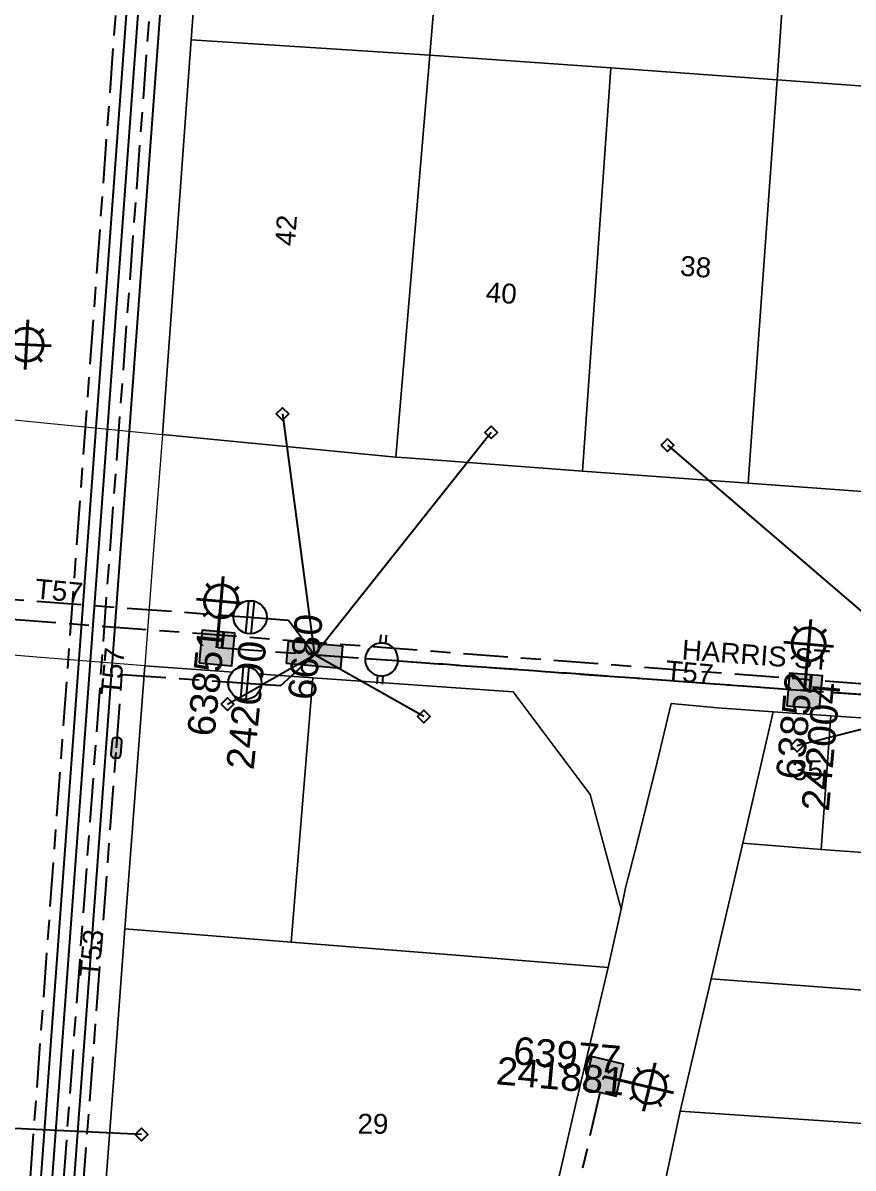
# Model space of a CAD drawing. Header units: metres. Extents: x 309980 to 311407, y 6249141 to 6251386.
# Drawn here: x 310682.1 to 310757.2, y 6250060.6 to 6250164.1 of the extents above; entities that cross this region are included whole.
import ezdxf
from ezdxf.enums import TextEntityAlignment as Align

# ---------------------------------------------------------------- set-up
doc = ezdxf.new("R2010")
doc.units = ezdxf.units.M
doc.linetypes.add('Cable Exist UG', pattern=[8.2, 4, -1.2, 1.8, -1.2])
doc.layers.get('0').update_dxf_attribs({"color": 6})
for name, color, linetype, lineweight in [('Cadastre Buildings_SP_EXT', 9, 'Continuous', 5), ('Cadastre Land Parcels_SP_EXT', 9, 'Continuous', 5), ('Cadastre Roads_SP_EXT', 9, 'Continuous', 5)]:
    doc.layers.add(name, color=color, linetype=linetype, lineweight=lineweight)
for name, color, linetype in [('Equip_LV_EXT', 7, 'Continuous'), ('Equip_SP_SL_EXT', 7, 'Continuous'), ('Mains_HV_EXT', 7, 'Continuous'), ('Mains_LV_EXT', 7, 'Continuous'), ('Mains_SL_EXT', 7, 'Continuous'), ('Mains_TR_EXT', 7, 'Continuous'), ('Services_SP_EXT', 7, 'Continuous'), ('SupportsUG_SP_LV_EXT', 7, 'Continuous'), ('SupportsUG_SP_LV_SL_EXT', 7, 'Continuous')]:
    doc.layers.add(name, color=color, linetype=linetype)
doc.styles.add('COLUMN_LABEL', font='arial.ttf')
doc.styles.add('iecARIAL', font='arial.ttf', dxfattribs={"height": 2})
doc.styles.add('POLE_LABEL', font='arial.ttf')
doc.styles.get("Standard").update_dxf_attribs({"font": 'arial.ttf'})
doc.linetypes.add('Cable P UG', pattern='A,6,-0.5,["P",Standard,S=1.7,R=0,X=0.5,Y=-1],-2.9', length=9.4)

# ---------------------------------------------------------------- blocks, each defined once
blk = doc.blocks.new('COLUMN_EXT')
blk.add_hatch(color=256).paths.add_polyline_path([(-1.49, 1.48), (-1.49, -1.49), (1.48, -1.49), (1.48, 1.48)])
blk.add_lwpolyline([(-1.49, -1.49), (1.48, -1.49), (1.48, 1.48), (-1.49, 1.48)], close=True)
for tag, height, style, flags, p in [('ASSET_NUM', 2.5, 'COLUMN_LABEL', 8, (2, 2)), ('STRUCTURE_PLANT_NUMBER', 0.2, 'POLE_LABEL', 9, (1.81, 0.03)), ('STREET_CODE', 0.2, 'COLUMN_LABEL', 9, (1.81, -0.2))]:
    blk.add_attdef(tag, text='', height=height, dxfattribs=dict(style=style, flags=flags)).set_placement(p, align=Align.MIDDLE_LEFT)
at = {"flags": 9}
for tag, p in [('COLUMN_TYPE', (1.81, -0.4)), ('OWNED_BY', (1.81, -0.6)), ('STATE', (1.81, -0.8)), ('USAGE', (1.81, -1)), ('STREETNAME', (1.81, -1.6)), ('SUBURB', (1.81, -1.8)), ('LEGEND', (1.81, -1.2)), ('LOCATION', (1.81, -1.4)), ('NOTES', (1.81, -2))]:
    blk.add_attdef(tag, text='', height=0.2, dxfattribs=at).set_placement(p, align=Align.MIDDLE_LEFT)
at = {"flags": 1}
blk.add_attdef('Z', (1.81, -2.35), '', height=0.2, dxfattribs=at)
blk = doc.blocks.new('PILLAR_EXT')
blk.add_hatch(color=256).paths.add_polyline_path([(-2.475, 0.99), (-2.475, -0.99), (2.475, -0.99), (2.475, 0.99)])
blk.add_lwpolyline([(-2.475, -0.99), (2.475, -0.99), (2.475, 0.99), (-2.475, 0.99)], close=True)
at = {"style": 'iecARIAL', "flags": 8}
blk.add_attdef('ASSET_NUM', (1.5, 3.5), '', height=2.5, dxfattribs=at)
for tag, p, flags in [('OWNED_BY', (0, -0.2), 9), ('STATE', (0, -0.4), 9), ('SUPPORT_TYPE', (0, -0.6), 9), ('USAGE', (0, -0.8), 9), ('LEGEND', (0, -1), 9), ('LOCATION', (0, -1.2), 9), ('STREETNAME', (0, -1.8), 9), ('SUBURB', (0, -2), 1), ('NOTES', (0, -1.4), 9), ('PARENT', (0, -1.6), 9)]:
    blk.add_attdef(tag, p, '', height=0.2, dxfattribs=dict(flags=flags))
blk = doc.blocks.new('SL_LANTERN_EXT')
at = {"lineweight": 40}
for p, q in [((0, 1.97), (0, 6.47)), ((-1.46, 5.68), (-1.06, 5.28)), ((1.46, 5.68), (1.06, 5.28)), ((-2.25, 4.22), (2.25, 4.22)), ((-1.46, 2.76), (-1.06, 3.16)), ((1.46, 2.76), (1.06, 3.16)), ((0, 0), (0, 2.72))]:
    blk.add_line(p, q, dxfattribs=at)
blk.add_circle((0, 4.22), 1.5, dxfattribs=at)
at = {"style": 'iecARIAL', "flags": 8}
blk.add_attdef('ASSET_NUM', (1.5, 1.5), '', height=2.5, dxfattribs=at)
for tag, p, height, flags in [('CONSTRUCTED_VOLTAGE', (0.98, -0.65), 0.2, 9), ('CONTROL_TYPE', (0.98, -0.85), 0.2, 9), ('LANTERN_PURPOSE', (0.98, -1.05), 0.2, 9), ('LNUMBER', (2.18, -3.25), 2.5, 8), ('OPERATING_VOLTAGE', (0.98, -1.65), 0.2, 9), ('ORIENTATION', (0.98, -1.85), 0.2, 9), ('OWNED_BY', (0.98, -2.05), 0.2, 9), ('STATE', (0.98, -2.25), 0.2, 9), ('LANTERN_TYPE', (0.98, -1.25), 0.2, 9), ('NO_PHASES', (0.98, -1.45), 0.2, 9), ('USAGE', (0.98, -2.45), 0.2, 9), ('CEXIST', (0.98, -2.65), 0.2, 9), ('CNEW', (0.98, -2.85), 0.2, 9), ('CNUMBER', (0.98, -3.05), 0.2, 9), ('CREMOVE', (0.98, -3.25), 0.2, 9), ('CREPLACE', (0.98, -3.45), 0.2, 9), ('LKINGHEIGHT', (0.98, -3.65), 0.2, 9), ('LBRACKET', (0.98, -3.85), 0.2, 9), ('LBRACKETVOCAB', (0.98, -4.05), 0.2, 9), ('LCATEGORY', (0.98, -4.25), 0.2, 9), ('LCHARGE1', (0.98, -4.45), 0.2, 9), ('LCHARGE1PERCENT', (0.98, -4.65), 0.2, 9), ('LCHARGE2', (0.98, -4.85), 0.2, 9), ('LCHARGE2PERCENT', (0.98, -5.05), 0.2, 9), ('LCHARGE3', (0.98, -5.25), 0.2, 9), ('LCHARGE3PERCENT', (0.98, -5.45), 0.2, 9), ('LEXIST', (0.98, -5.65), 0.2, 9), ('LLAMP', (0.98, -5.85), 0.2, 9), ('LLAMPVOCAB', (0.98, -6.05), 0.2, 9), ('LMAST', (0.98, -6.25), 0.2, 9), ('LMASTVOCAB', (0.98, -6.45), 0.2, 9), ('LNEW', (0.98, -6.65), 0.2, 9), ('LANTNUMBER', (0.98, -6.85), 0.2, 9), ('LOUTREACH', (0.98, -7.25), 0.2, 9), ('LOUTREACHVOCAB', (0.98, -7.45), 0.2, 9), ('LRATECODE', (0.98, -7.65), 0.2, 9), ('LREMOVE', (0.98, -7.85), 0.2, 9), ('LREPLACE', (0.98, -8.05), 0.2, 9), ('LTYPE', (0.98, -8.25), 0.2, 9), ('LTYPEVOCAB', (0.98, -8.45), 0.2, 9), ('STREETNAME', (0.98, -9.25), 0.2, 9), ('SUBURB', (0.98, -9.45), 0.2, 1), ('LEGEND', (0.98, -8.65), 0.2, 9), ('LOCATION', (0.98, -8.85), 0.2, 9), ('NOTES', (0.98, -9.05), 0.2, 9)]:
    blk.add_attdef(tag, p, '', height=height, dxfattribs=dict(flags=flags))
blk = doc.blocks.new('CCP_EXT')
at = {"flags": 9}
for tag, p in [('STATE', (0, -1.8)), ('USAGE', (0, -1.2)), ('LEGEND', (0, -1.4)), ('LIFE_SUPPORT', (0, -1.6)), ('NOTES', (0, -2))]:
    blk.add_attdef(tag, text='', height=0.2, dxfattribs=at).set_placement(p, align=Align.MIDDLE_LEFT)
blk.add_wipeout([(0, 0.57), (0.57, 0), (0, -0.57), (-0.57, 0)])
blk.add_lwpolyline([(-0.57, 0), (0, 0.57), (0.57, 0), (0, -0.57), (-0.57, 0)])
at = {"flags": 1}
blk.add_attdef('Z', (0, 0), '', height=0.2, dxfattribs=at)
at = {"flags": 9}
for tag, p in [('CCP_TYPE', (0, 0)), ('CONSTRUCTED_VOLTAGE', (0, -0.2)), ('OPERATING_VOLTAGE', (0, -0.6)), ('ORIENTATION', (0, -0.8)), ('OWNED_BY', (0, -1)), ('NO_PHASES', (0, -0.4))]:
    blk.add_attdef(tag, text='', height=0.2, dxfattribs=at).set_placement(p, align=Align.MIDDLE_LEFT)
blk = doc.blocks.new('LV_STJ_EXT')
h = blk.add_hatch(color=256)
edge = h.paths.add_edge_path()
edge.add_ellipse((-0.59, 0.13), major_axis=(0.226, 0.226), ratio=1, start_angle=45, end_angle=135)
edge.add_line((-0.91, 0.13), (-0.91, -0.13))
edge.add_ellipse((-0.59, -0.13), major_axis=(0.226, 0.226), ratio=1, start_angle=135, end_angle=225)
edge.add_line((-0.59, -0.45), (0.59, -0.45))
edge.add_ellipse((0.59, -0.13), major_axis=(-0.226, 0.226), ratio=1, start_angle=135, end_angle=225)
edge.add_line((0.91, -0.13), (0.91, 0.13))
edge.add_ellipse((0.59, 0.13), major_axis=(-0.226, 0.226), ratio=1, start_angle=225, end_angle=315)
edge.add_line((0.59, 0.45), (-0.59, 0.45))
blk.add_lwpolyline([(-0.91, 0.13), (-0.91, -0.13, 0.414214), (-0.59, -0.45), (0.59, -0.45, 0.414214), (0.91, -0.13), (0.91, 0.13, 0.414214), (0.59, 0.45), (-0.59, 0.45, 0.414214)], format="xyb", close=True)
at = {"flags": 1}
blk.add_attdef('Z', (0, 0), '', height=0.2, dxfattribs=at)
at = {"flags": 9}
for tag, p in [('ORIENTATION', (0, 0)), ('USAGE', (0, -0.2)), ('LEGEND', (0, -0.4)), ('NOTES', (0, -0.6))]:
    blk.add_attdef(tag, text='', height=0.2, dxfattribs=at).set_placement(p, align=Align.MIDDLE_LEFT)
blk = doc.blocks.new('LV_UG_LINKS_OPEN_EXT')
for p, q in [((-0.25, 1.47), (-0.25, 2.22)), ((0.25, 1.47), (0.25, 2.22)), ((-0.25, -1.47), (-0.25, -2.22)), ((0.25, -1.47), (0.25, -2.22))]:
    blk.add_line(p, q)
at = {"flags": 9}
for tag, p in [('ACTUAL_STATUS', (0, 0)), ('CONSTRUCTED_VOLTAGE', (0, -0.2)), ('OPERATING_VOLTAGE', (0, -0.6)), ('ORIENTATION', (0, -0.8)), ('STATE', (0, -1)), ('NO_PHASES', (0, -0.4)), ('SWITCH_TYPE', (0, -1.2)), ('USAGE', (0, -1.4)), ('NOTES', (0, -1.6))]:
    blk.add_attdef(tag, text='', height=0.2, dxfattribs=at).set_placement(p, align=Align.MIDDLE_LEFT)
at = {"flags": 1}
blk.add_attdef('Z', (0, 0), '', height=0.2, dxfattribs=at)
blk.add_wipeout([(-0.25, 1.47), (-0.43, 1.43), (-0.61, 1.36), (-0.77, 1.28), (-0.93, 1.17), (-1.07, 1.05), (-1.19, 0.9), (-1.29, 0.75), (-1.38, 0.58), (-1.44, 0.4), (-1.48, 0.22), (-1.49, 0.03), (-1.49, -0.16), (-1.45, -0.34), (-1.4, -0.52), (-1.32, -0.69), (-1.23, -0.85), (-1.11, -1), (-0.98, -1.13), (-0.83, -1.24), (-0.66, -1.34), (-0.49, -1.41), (-0.31, -1.46), (-0.13, -1.49), (0.06, -1.49), (0.25, -1.47), (0.43, -1.43), (0.61, -1.36), (0.77, -1.28), (0.93, -1.17), (1.07, -1.05), (1.19, -0.9), (1.29, -0.75), (1.38, -0.58), (1.44, -0.4), (1.48, -0.22), (1.49, -0.03), (1.49, 0.16), (1.45, 0.34), (1.4, 0.52), (1.32, 0.69), (1.23, 0.85), (1.11, 1), (0.98, 1.13), (0.83, 1.24), (0.66, 1.34), (0.49, 1.41), (0.31, 1.46), (0.13, 1.49), (-0.06, 1.49)])
blk.add_lwpolyline([(0, -1.49, 1), (0, 1.49, 1)], format="xyb", close=True)
blk = doc.blocks.new('LV_UG_LINKS_CLOSED_EXT')
blk.add_wipeout([(-1.06, 1.06), (-1.18, 0.92), (-1.29, 0.76), (-1.37, 0.59), (-1.43, 0.42), (-1.48, 0.23), (-1.49, 0.05), (-1.49, -0.14), (-1.46, -0.33), (-1.41, -0.51), (-1.33, -0.68), (-1.24, -0.84), (-1.12, -0.99), (-0.99, -1.12), (-0.84, -1.24), (-0.68, -1.33), (-0.51, -1.41), (-0.33, -1.46), (-0.14, -1.49), (0.05, -1.49), (0.23, -1.48), (0.42, -1.43), (0.59, -1.37), (0.76, -1.29), (0.92, -1.18), (1.06, -1.06), (1.18, -0.92), (1.29, -0.76), (1.37, -0.59), (1.43, -0.42), (1.48, -0.23), (1.49, -0.05), (1.49, 0.14), (1.46, 0.33), (1.41, 0.51), (1.33, 0.68), (1.24, 0.84), (1.12, 0.99), (0.99, 1.12), (0.84, 1.24), (0.68, 1.33), (0.51, 1.41), (0.33, 1.46), (0.14, 1.49), (-0.05, 1.49), (-0.23, 1.48), (-0.42, 1.43), (-0.59, 1.37), (-0.76, 1.29), (-0.92, 1.18)])
for p, q in [((-0.25, -1.48), (-0.25, 1.48)), ((0.25, -1.48), (0.25, 1.48))]:
    blk.add_line(p, q)
blk.add_circle((0, 0), 1.5)
at = {"flags": 9}
for tag, p in [('ACTUAL_STATUS', (0, 0)), ('CONSTRUCTED_VOLTAGE', (0, -0.2)), ('OPERATING_VOLTAGE', (0, -0.6)), ('ORIENTATION', (0, -0.8)), ('STATE', (0, -1)), ('NO_PHASES', (0, -0.4)), ('SWITCH_TYPE', (0, -1.2)), ('USAGE', (0, -1.4)), ('NOTES', (0, -1.6))]:
    blk.add_attdef(tag, text='', height=0.2, dxfattribs=at).set_placement(p, align=Align.MIDDLE_LEFT)
at = {"flags": 1}
blk.add_attdef('Z', (0, 0), '', height=0.2, dxfattribs=at)

msp = doc.modelspace()

# ---------------------------------------------------------------- linework, layer by layer
at = {"layer": 'Cadastre Buildings_SP_EXT', "linetype": 'Continuous'}
msp.add_lwpolyline([(310788.36, 6250086.94), (310772.8, 6250088.05), (310766.4, 6250088.52), (310760.16, 6250088.98), (310754.28, 6250089.39), (310747.19, 6250089.96), (310744.33, 6250077.71), (310787.5, 6250074.47), (310788.36, 6250086.94)], close=True, dxfattribs=at)
at = {"layer": 'Cadastre Land Parcels_SP_EXT', "linetype": 'Continuous'}
for points in [[(310697.28, 6250162.61), (310718.86, 6250161.24), (310720.43, 6250180.12), (310721.94, 6250198.2), (310700.02, 6250200.06), (310697.28, 6250162.61)], [(310782.58, 6250181.24), (310767.32, 6250182.47), (310752.01, 6250183.77), (310751.57, 6250177.67), (310751.55, 6250177.42), (310750.29, 6250158.99), (310765.62, 6250157.88), (310780.84, 6250156.8), (310782.58, 6250181.24)], [(310751.57, 6250177.67), (310720.43, 6250180.12), (310718.86, 6250161.24), (310735.24, 6250160.07), (310750.29, 6250158.99), (310751.55, 6250177.42), (310751.57, 6250177.67)], [(310718.86, 6250161.24), (310697.28, 6250162.61), (310694.67, 6250126.94), (310715.8, 6250124.88), (310718.86, 6250161.24)], [(310735.24, 6250160.07), (310718.86, 6250161.24), (310715.8, 6250124.88), (310716.8, 6250124.8), (310732.68, 6250123.62), (310735.24, 6250160.07)], [(310750.29, 6250158.99), (310735.24, 6250160.07), (310732.68, 6250123.62), (310747.68, 6250122.52), (310750.29, 6250158.99)], [(310780.84, 6250156.8), (310765.62, 6250157.88), (310750.29, 6250158.99), (310747.68, 6250122.52), (310778.24, 6250120.29), (310780.84, 6250156.8)], [(310755.15, 6250101.49), (310749.94, 6250101.85), (310747.19, 6250089.96), (310754.28, 6250089.39), (310755.15, 6250101.49)], [(310761.07, 6250101.09), (310755.15, 6250101.49), (310754.28, 6250089.39), (310760.16, 6250088.98), (310761.07, 6250101.09)], [(310735.01, 6250078.72), (310720.1, 6250079.94), (310706.34, 6250081.03), (310691.29, 6250082.23), (310690.33, 6250069.57), (310689.4, 6250057.21), (310688.49, 6250045.38), (310726.55, 6250042.49), (310726.6, 6250042.74), (310729.37, 6250054.6), (310732.13, 6250066.66), (310735.01, 6250078.72)], [(310787.5, 6250074.47), (310744.33, 6250077.71), (310741.52, 6250065.72), (310786.65, 6250062.7), (310787.5, 6250074.47)], [(310786.65, 6250062.7), (310741.52, 6250065.72), (310739.02, 6250053.99), (310785.75, 6250050.02), (310786.65, 6250062.7)]]:
    msp.add_lwpolyline(points, close=True, dxfattribs=at)
msp.add_lwpolyline([(310739.02, 6250053.99), (310741.52, 6250065.72), (310744.33, 6250077.71), (310747.19, 6250089.96), (310749.94, 6250101.85), (310744.89, 6250102.2), (310740.71, 6250102.59), (310739.45, 6250097.3), (310737.63, 6250090), (310736.58, 6250085.92), (310736.19, 6250083.99), (310735.01, 6250078.72), (310732.13, 6250066.66), (310729.37, 6250054.6)], dxfattribs=at)
at = {"layer": 'Cadastre Roads_SP_EXT', "linetype": 'Continuous'}
msp.add_lwpolyline([(310700.02, 6250200.06), (310692, 6250200.58), (310680.73, 6250201.3), (310679.94, 6250189.48), (310675.83, 6250128.79), (310683.67, 6250128.02), (310694.67, 6250126.94), (310697.28, 6250162.61), (310700.02, 6250200.06)], close=True, dxfattribs=at)
at = {"layer": 'Mains_LV_EXT', "linetype": 'Cable Exist UG'}
msp.add_lwpolyline([(310686.86, 6250050.29), (310690.51, 6250098.59)], dxfattribs=at)
at = {"layer": 'Mains_SL_EXT', "linetype": 'Cable Exist UG'}
for points in [[(310784.21, 6250101.6), (310752.78, 6250103.75)], [(310726.06, 6250031.55), (310734.62, 6250068.88)]]:
    msp.add_lwpolyline(points, dxfattribs=at)

# ---------------------------------------------------------------- block references
at = {"layer": 'Equip_LV_EXT', "rotation": 84.5980369622022}
msp.add_blockref('LV_STJ_EXT', (310690.51, 6250098.59), dxfattribs=at)
at = {"layer": 'Equip_SP_SL_EXT'}
ref = msp.add_blockref('SL_LANTERN_EXT', (310678.16, 6250135.27), dxfattribs=dict(at, rotation=267.0598466916115))
ref.add_attrib('ASSET_NUM', '63893', dxfattribs={"layer": '0', "height": 2.5, "rotation": 354.6749, "style": 'iecARIAL'}).set_placement((310679.66, 6250136.77), align=Align.MIDDLE_RIGHT)
ref = msp.add_blockref('SL_LANTERN_EXT', (310699.61, 6250107.63), dxfattribs=dict(at, rotation=354.8766386796447))
ref.add_attrib('ASSET_NUM', '63851', dxfattribs={"layer": '0', "height": 2.5, "rotation": 84.2346, "style": 'iecARIAL'}).set_placement((310701.11, 6250109.13), align=Align.BOTTOM_RIGHT)
ref = msp.add_blockref('SL_LANTERN_EXT', (310752.78, 6250103.75), dxfattribs=dict(at, rotation=354.9581714833486))
ref.add_attrib('ASSET_NUM', '63852', dxfattribs={"layer": '0', "height": 2.5, "rotation": 84.828, "style": 'iecARIAL'}).set_placement((310754.28, 6250105.25), align=Align.BOTTOM_RIGHT)
ref = msp.add_blockref('SL_LANTERN_EXT', (310734.62, 6250068.88), dxfattribs=dict(at, rotation=256.7184459583545))
ref.add_attrib('ASSET_NUM', '63977', dxfattribs={"layer": '0', "height": 2.5, "rotation": 354.8959, "style": 'iecARIAL'}).set_placement((310736.12, 6250070.38), align=Align.MIDDLE_RIGHT)
at = {"layer": 'Services_SP_EXT'}
msp.add_blockref('CCP_EXT', (310718.33, 6250101.43), dxfattribs=at)
at = {"layer": 'SupportsUG_SP_LV_EXT'}
ref = msp.add_blockref('PILLAR_EXT', (310708.44, 6250107.01), dxfattribs=dict(at, rotation=354.872537029397))
ref.add_attrib('ASSET_NUM', '6680', dxfattribs={"layer": '0', "height": 2.5, "rotation": 84.9088, "style": 'iecARIAL'}).set_placement((310709.94, 6250110.51), align=Align.BOTTOM_RIGHT)
at = {"layer": 'SupportsUG_SP_LV_SL_EXT'}
ref = msp.add_blockref('COLUMN_EXT', (310699.61, 6250107.63), dxfattribs=dict(at, rotation=354.8766386796447))
ref.add_attrib('ASSET_NUM', '242000', dxfattribs={"layer": '0', "height": 2.5, "rotation": 84.2346, "style": 'COLUMN_LABEL'}).set_placement((310701.61, 6250108.38), align=Align.TOP_RIGHT)
ref = msp.add_blockref('COLUMN_EXT', (310752.78, 6250103.75), dxfattribs=dict(at, rotation=354.9581714833486))
ref.add_attrib('ASSET_NUM', '242004', dxfattribs={"layer": '0', "height": 2.5, "rotation": 84.828, "style": 'COLUMN_LABEL'}).set_placement((310754.78, 6250104.5), align=Align.MIDDLE_RIGHT)
ref = msp.add_blockref('COLUMN_EXT', (310734.62, 6250068.88), dxfattribs=dict(at, rotation=256.7184459583545))
ref.add_attrib('ASSET_NUM', '241881', dxfattribs={"layer": '0', "height": 2.5, "rotation": 354.8959, "style": 'COLUMN_LABEL'}).set_placement((310736.62, 6250069.63), align=Align.TOP_RIGHT)

# ---------------------------------------------------------------- texts
at = {"layer": 'Cadastre Land Parcels_SP_EXT'}
for s, rotation, p in [('42', 85.8009, (310706.65, 6250143.92)), ('38', 355.8114, (310741.47, 6250141.3)), ('40', 355.8158, (310723.88, 6250138.92))]:
    msp.add_text(s, height=1.8, rotation=rotation, dxfattribs=at).set_placement(p)
for s, p in [('35', (310751.64, 6250095.67)), ('29', (310712.33, 6250063.69))]:
    msp.add_text(s, height=1.8, dxfattribs=at).set_placement(p)
at = {"layer": 'Cadastre Roads_SP_EXT'}
msp.add_text('HARRIS ST', height=1.8, rotation=355.8732, dxfattribs=at).set_placement((310741.62, 6250106.58))
at = {"layer": 'Mains_LV_EXT'}
for s, rotation, p in [('T57', 354.744, (310683.08, 6250112.1)), ('T57', 84.5933, (310690.86, 6250103.24)), ('T57', 354.7102, (310740.12, 6250104.72)), ('T53', 84.5774, (310688.93, 6250077.76))]:
    msp.add_text(s, height=1.8, rotation=rotation, dxfattribs=at).set_placement(p)

# ---------------------------------------------------------------- next in the draw order: linework, layer by layer
at = {"layer": 'Cadastre Buildings_SP_EXT', "linetype": 'Continuous'}
msp.add_lwpolyline([(310726.41, 6250103.66), (310708.3, 6250104.92), (310706.34, 6250081.03), (310720.1, 6250079.94), (310735.01, 6250078.72), (310736.19, 6250083.99), (310733.39, 6250094.37), (310726.41, 6250103.66)], close=True, dxfattribs=at)

# ---------------------------------------------------------------- next in the draw order: block references
at = {"layer": 'Services_SP_EXT'}
for p in [(310705.54, 6250128.78), (310724.43, 6250127.12), (310740.38, 6250125.95), (310700.57, 6250102.55), (310752.11, 6250098.8), (310692.79, 6250063.63)]:
    msp.add_blockref('CCP_EXT', p, dxfattribs=at)

# ---------------------------------------------------------------- next in the draw order: linework, layer by layer
at = {"layer": 'Cadastre Buildings_SP_EXT', "linetype": 'Continuous'}
msp.add_lwpolyline([(310708.3, 6250104.92), (310693.09, 6250105.99), (310691.29, 6250082.23), (310706.34, 6250081.03), (310708.3, 6250104.92)], close=True, dxfattribs=at)
at = {"layer": 'Cadastre Roads_SP_EXT', "linetype": 'Continuous'}
for points in [[(310778.24, 6250120.29), (310747.68, 6250122.52), (310732.68, 6250123.62), (310716.8, 6250124.8), (310715.8, 6250124.88), (310694.67, 6250126.94), (310693.88, 6250116.49), (310693.09, 6250105.99), (310708.3, 6250104.92), (310726.41, 6250103.66), (310733.39, 6250094.37), (310736.19, 6250083.99), (310736.58, 6250085.92), (310737.63, 6250090), (310739.45, 6250097.3), (310740.71, 6250102.59), (310744.89, 6250102.2), (310749.94, 6250101.85), (310755.15, 6250101.49), (310761.07, 6250101.09)], [(310684.59, 6249997.57), (310684.88, 6249997.59), (310685.7, 6250008.61), (310686.65, 6250021.13), (310687.54, 6250033.18), (310688.49, 6250045.38), (310689.4, 6250057.21), (310690.33, 6250069.57), (310691.29, 6250082.23), (310693.09, 6250105.99), (310683.32, 6250106.8), (310672.79, 6250107.66), (310671.92, 6250095.49), (310671.02, 6250083.19), (310670.13, 6250070.92), (310669.26, 6250059.17), (310668.37, 6250047.06), (310667.5, 6250034.9), (310667.06, 6250028.99), (310666.61, 6250022.9), (310665.74, 6250010.63), (310664.68, 6249996.2)]]:
    msp.add_lwpolyline(points, dxfattribs=at)
at = {"layer": 'Mains_HV_EXT', "linetype": 'Cable P UG'}
for points in [[(310499.28, 6249307.21), (310480.87, 6249324.6), (310543.52, 6249415.46), (310407.88, 6249509.37), (310449.15, 6249568.56), (310455.97, 6249578.33), (310455.97, 6249578.33), (310519.21, 6249669.03), (310516.97, 6249696.2), (310525.14, 6249722.85), (310535.09, 6249744.62), (310693.3, 6249971.56), (310678.84, 6249993.5), (310699.61, 6250276.28), (310697.32, 6250447.42), (310712.36, 6250491.27), (310443.88, 6250655.55), (310836.73, 6250922.55), (310838.96, 6250937.88), (310821.75, 6250965.93), (310997.43, 6251073.89), (311001.2, 6251084.45), (310842.25, 6251343.04)], [(310500.97, 6249307.26), (310481.22, 6249324.9), (310543.56, 6249415.58), (310409.27, 6249509.63), (310449.85, 6249567.82), (310456.61, 6249577.51), (310456.61, 6249577.51), (310520.24, 6249668.76), (310517.98, 6249696.08), (310526.07, 6249722.49), (310535.97, 6249744.12), (310694.51, 6249971.55), (310679.87, 6249993.77), (310700.66, 6250275.8), (310698.7, 6250447.2), (310713.92, 6250491.32), (310445.73, 6250655.59), (310837.63, 6250921.98), (310840.26, 6250937.89), (310823.3, 6250965.71), (310998.25, 6251073.22), (311002.31, 6251084.56), (310866.6, 6251305.34), (310901.49, 6251326.77)], [(310502.48, 6249307.3), (310483.85, 6249325.19), (310546.33, 6249416.08), (310412.06, 6249510.12), (310451.49, 6249566.67), (310458.25, 6249576.36), (310458.25, 6249576.36), (310522.29, 6249668.2), (310520, 6249695.86), (310527.95, 6249721.78), (310537.71, 6249743.13), (310696.93, 6249971.52), (310681.91, 6249994.3), (310702.66, 6250275.73), (310700.71, 6250446.88)]]:
    msp.add_lwpolyline(points, dxfattribs=at)
at = {"layer": 'Services_SP_EXT'}
for points in [[(310705.54, 6250128.78), (310708.44, 6250107.01)], [(310740.38, 6250125.95), (310767.52, 6250102.72)], [(310752.11, 6250098.8), (310767.52, 6250102.72)], [(310692.79, 6250063.63), (310671.66, 6250064.61)]]:
    msp.add_lwpolyline(points, dxfattribs=at)

# ---------------------------------------------------------------- next in the draw order: block references
at = {"layer": 'Equip_LV_EXT'}
for name, p, rotation in [('LV_UG_LINKS_CLOSED_EXT', (310702.61, 6250110.4), 354.5536087125772), ('LV_UG_LINKS_OPEN_EXT', (310714.51, 6250106.58), 354.872537029397), ('LV_UG_LINKS_CLOSED_EXT', (310702.14, 6250104.45), 354.8766386796447)]:
    msp.add_blockref(name, p, dxfattribs=dict(at, rotation=rotation))

# ---------------------------------------------------------------- next in the draw order: linework, layer by layer
at = {"layer": 'Mains_HV_EXT', "linetype": 'Cable Exist UG'}
msp.add_lwpolyline([(310785.02, 6250190.91), (310798.52, 6250152.27), (310796.74, 6250116.01), (310791.33, 6250101.85), (310678.83, 6250110.36), (310678.9, 6250112.93), (310604.42, 6250118.2), (310603.59, 6250107.48), (310603.48, 6250105.55)], dxfattribs=at)
at = {"layer": 'Mains_LV_EXT', "linetype": 'Cable Exist UG'}
for points in [[(310603.48, 6250105.55), (310608.89, 6250107.43), (310609.73, 6250117.36), (310702.61, 6250110.4)], [(310702.61, 6250110.4), (310706.09, 6250110.13), (310708.44, 6250107.01)], [(310702.14, 6250104.45), (310705.38, 6250104.22), (310708.44, 6250107.01)], [(310708.44, 6250107.01), (310714.51, 6250106.58)], [(310714.51, 6250106.58), (310761.5, 6250103.16)], [(310690.51, 6250098.59), (310691.01, 6250105.22), (310702.14, 6250104.45)]]:
    msp.add_lwpolyline(points, dxfattribs=at)
at = {"layer": 'Mains_SL_EXT', "linetype": 'Cable Exist UG'}
msp.add_lwpolyline([(310752.78, 6250103.75), (310699.61, 6250107.63)], dxfattribs=at)
at = {"layer": 'Mains_TR_EXT', "linetype": 'Cable Exist UG'}
for points in [[(310893.38, 6251330.71), (310881.44, 6251332.35), (310843.91, 6251386.36), (310830.55, 6251365.89), (311003.41, 6251084.68), (310999.07, 6251072.55), (310824.67, 6250965.38), (310841.31, 6250938.09), (310838.55, 6250921.39), (310447.57, 6250655.63), (310715.13, 6250491.75), (310699.71, 6250447.04), (310701.66, 6250275.76), (310680.89, 6249994.03), (310695.72, 6249971.53), (310536.84, 6249743.62), (310527.01, 6249722.13), (310518.99, 6249695.97), (310521.27, 6249668.48), (310457.43, 6249576.93)], [(310841.4, 6251342.52), (311000.1, 6251084.33), (310996.6, 6251074.56), (310820.38, 6250966.26), (310837.92, 6250937.66), (310835.81, 6250923.13), (310442.04, 6250655.5), (310711.15, 6250490.83), (310696.31, 6250447.59), (310698.61, 6250276.31), (310677.82, 6249993.23), (310692.09, 6249971.58), (310534.22, 6249745.12), (310524.2, 6249723.2), (310515.95, 6249696.31), (310518.19, 6249669.31), (310455.15, 6249578.91)]]:
    msp.add_lwpolyline(points, dxfattribs=at)
at = {"layer": 'Services_SP_EXT'}
for points in [[(310724.43, 6250127.12), (310708.44, 6250107.01)], [(310700.57, 6250102.55), (310708.44, 6250107.01)], [(310718.33, 6250101.43), (310708.44, 6250107.01)]]:
    msp.add_lwpolyline(points, dxfattribs=at)

doc.saveas('drawing.dxf')
